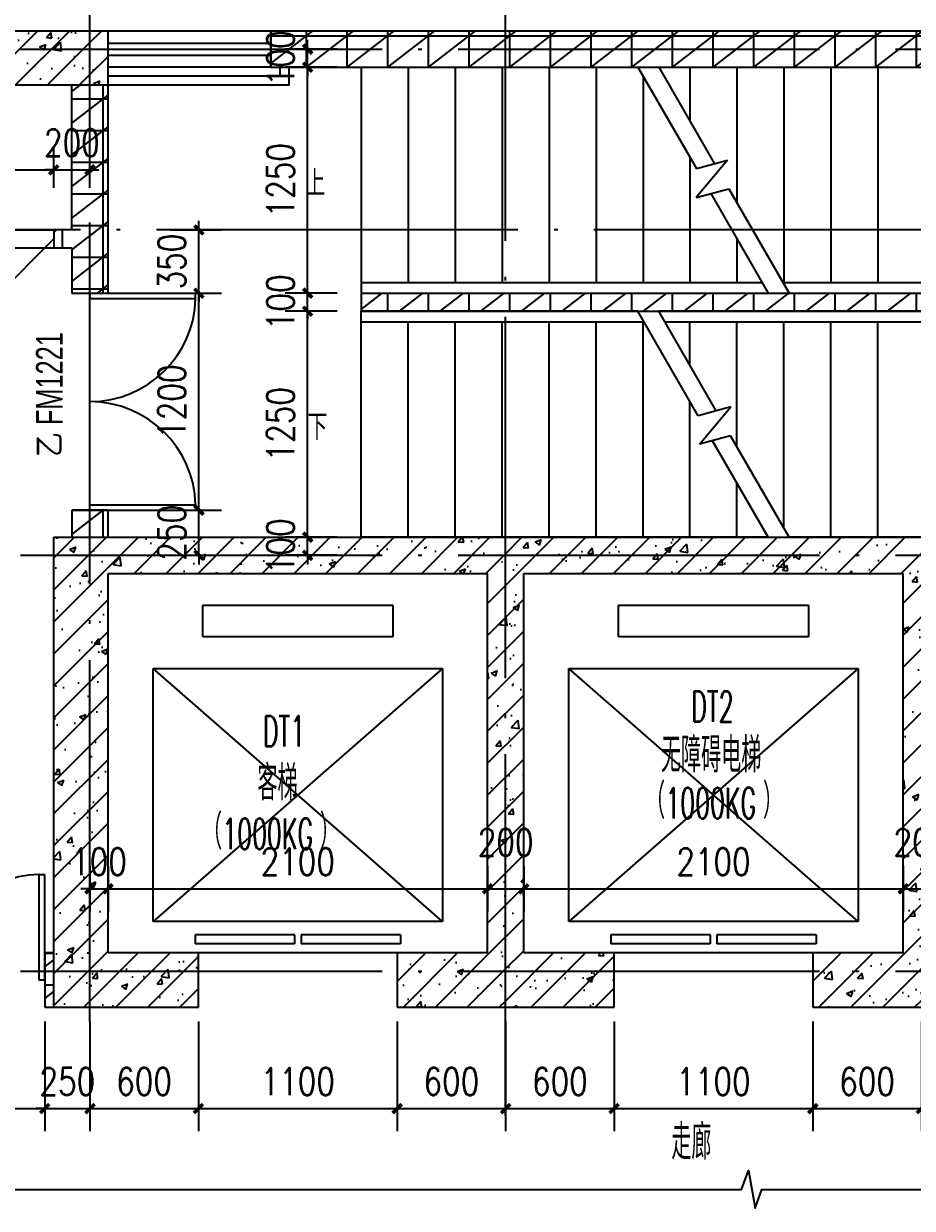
# Model space of a CAD drawing. Extents: x 718358 to 1668613, y -348838 to -159582.
# Drawn here: x 829335 to 834251, y -245186 to -238633 of the extents above; entities that cross this region are included whole.
import ezdxf

# ---------------------------------------------------------------- set-up
doc = ezdxf.new("R2010")
doc.units = 0
doc.header["$LTSCALE"] = 1000
doc.linetypes.add('DOTE', pattern=[2.42, 2, -0.2, 0.02, -0.2])
for name, color, linetype in [('建-墙体', 2, 'Continuous'), ('建-尺寸', 73, 'Continuous'), ('建-影线', 8, 'Continuous'), ('建-房间名', 7, 'Continuous'), ('建-柱子', 6, 'Continuous'), ('建-楼梯', 4, 'Continuous'), ('建-符号', 3, 'Continuous'), ('建-符号说明', 7, 'Continuous'), ('建-轴网', 14, 'DOTE'), ('建-门', 4, 'Continuous'), ('建-门窗', 4, 'Continuous'), ('建-门窗-编号', 7, 'Continuous'), ('建-阳台', 5, 'Continuous')]:
    doc.layers.add(name, color=color, linetype=linetype)
doc.styles.add('_TCH_DIM', font='gt单线西文.shx', dxfattribs={"width": 0.8, "bigfont": 'gt单线中文.shx'})
doc.styles.add('_TCH_WINDOW', font='gt单线西文.shx', dxfattribs={"height": 3.5, "bigfont": 'gt单线中文.shx'})
doc.styles.add('DIM_FONT', font='SIMPLEX.shx', dxfattribs={"width": 0.8, "bigfont": 'GBCBIG.shx'})
doc.dimstyles.new('DIMN50', dxfattribs={"dimscale": 0.5, "dimtxt": 300, "dimasz": 100, "dimexe": 250, "dimexo": 300, "dimgap": 150, "dimtad": 1, "dimdec": 0, "dimzin": 0, "dimdsep": 46, "dimtxsty": 'DIM_FONT', "dimblk": 'ARCHTICK', "dimcen": 0.09, "dimdle": 1, "dimclrt": 7, "dimazin": 2, "dimtfac": 1, "dimtdec": 0, "dimtix": 1, "dimtmove": 2, "dimatfit": 3, "dimldrblk": 'ARCHTICK', "dimfxl": 1, "dimtolj": 1, "dimtzin": 0, "dimarcsym": 0})
pattern_1 = [(0, (0, 0), (0, 175), []), (37.875, (200, 0), (-84.807639, 109.038328), []), (90, (200, 0), (-225, 1e-14), [])]
pattern_2 = [(45, (0, 0), (-88.388348, 88.388348), []), (50, (0, 0), (358.63009, -31.37607), [37.5, -412.5]), (355, (0, 0), (-69.37567, 376.09607), [30, -330]), (100.4514, (29.9, -2.6), (289.25469, 344.71977), [31.8701, -350.57106]), (46.1842, (0, 100), (533.62052, -82.7595), [56.25, -618.75]), (96.6356, (44.47, 93.1), (467.33135, 487.05894), [47.80514, -525.8565]), (351.1842, (0, 100), (467.33097, 487.0593), [45, -495]), (21, (50, 75), (298.45353, -201.30945), [37.5, -412.5]), (326, (50, 75), (121.65767, 362.57502), [30, -330]), (71.4514, (74.87, 58.22), (420.11131, 161.26525), [31.8701, -350.57106]), (37.5, (0, 0), (6.079928, 166.446927), [0, -326, 0, -335, 0, -331.25]), (7.5, (0, 0), (131.53477, 197.205856), [0, -191, 0, -318.5, 0, -126.25]), (327.5, (-111.5, 0), (266.911218, -11.277436), [0, -125, 0, -390, 0, -517.5]), (317.5, (-161.5, 0), (291.593085, 50.05249), [0, -162.5, 0, -259, 0, -367.5])]

# ---------------------------------------------------------------- blocks, each defined once
blk = doc.blocks.new('_ArchTick')
at = {"color": 0, "linetype": 'ByBlock', "const_width": 0.4}
blk.add_lwpolyline([(-0.5, -0.5), (0.5, 0.5)], dxfattribs=at)
blk = doc.blocks.new('*D632')
at = {"layer": 'Defpoints', "color": 0, "transparency": 16777216}
for p in [(833701.1, -244003.7), (834301.1, -244003.7), (834301.1, -244634.9)]:
    blk.add_point(p, dxfattribs=at)
at = {"layer": '建-尺寸', "color": 0, "lineweight": -2, "transparency": 16777216}
for p, q in [((833701.1, -244153.7), (833701.1, -244759.9)), ((834301.1, -244153.7), (834301.1, -244759.9)), ((833700.6, -244634.9), (834301.6, -244634.9))]:
    blk.add_line(p, q, dxfattribs=at)
at = {"layer": '建-尺寸', "color": 0, "lineweight": -2, "transparency": 16777216, "xscale": 50, "yscale": 50, "zscale": 50, "rotation": 180}
blk.add_blockref('_ArchTick', (833701.1, -244634.9), dxfattribs=at)
at = {"layer": '建-尺寸', "color": 0, "lineweight": -2, "transparency": 16777216, "xscale": 50, "yscale": 50, "zscale": 50}
blk.add_blockref('_ArchTick', (834301.1, -244634.9), dxfattribs=at)
at = {"layer": '建-尺寸', "color": 7, "transparency": 16777216, "insert": (834001.1, -244484.9), "char_height": 150, "attachment_point": 5, "style": 'DIM_FONT'}
blk.add_mtext('\\A1;600', dxfattribs=at)
blk = doc.blocks.new('*D633')
at = {"layer": 'Defpoints', "color": 0, "transparency": 16777216}
for p in [(832601.1, -244003.7), (833701.1, -244003.7), (833701.1, -244634.9)]:
    blk.add_point(p, dxfattribs=at)
at = {"layer": '建-尺寸', "color": 0, "lineweight": -2, "transparency": 16777216}
for p, q in [((832601.1, -244153.7), (832601.1, -244759.9)), ((833701.1, -244153.7), (833701.1, -244759.9)), ((832600.6, -244634.9), (833701.6, -244634.9))]:
    blk.add_line(p, q, dxfattribs=at)
at = {"layer": '建-尺寸', "color": 0, "lineweight": -2, "transparency": 16777216, "xscale": 50, "yscale": 50, "zscale": 50, "rotation": 180}
blk.add_blockref('_ArchTick', (832601.1, -244634.9), dxfattribs=at)
at = {"layer": '建-尺寸', "color": 0, "lineweight": -2, "transparency": 16777216, "xscale": 50, "yscale": 50, "zscale": 50}
blk.add_blockref('_ArchTick', (833701.1, -244634.9), dxfattribs=at)
at = {"layer": '建-尺寸', "color": 7, "transparency": 16777216, "insert": (833151.1, -244484.9), "char_height": 150, "attachment_point": 5, "style": 'DIM_FONT'}
blk.add_mtext('\\A1;1100', dxfattribs=at)
blk = doc.blocks.new('*D634')
at = {"layer": 'Defpoints', "color": 0, "transparency": 16777216}
for p in [(832001.1, -244003.7), (832601.1, -244003.7), (832601.1, -244634.9)]:
    blk.add_point(p, dxfattribs=at)
at = {"layer": '建-尺寸', "color": 0, "lineweight": -2, "transparency": 16777216}
for p, q in [((832001.1, -244153.7), (832001.1, -244759.9)), ((832601.1, -244153.7), (832601.1, -244759.9)), ((832000.6, -244634.9), (832601.6, -244634.9))]:
    blk.add_line(p, q, dxfattribs=at)
at = {"layer": '建-尺寸', "color": 0, "lineweight": -2, "transparency": 16777216, "xscale": 50, "yscale": 50, "zscale": 50, "rotation": 180}
blk.add_blockref('_ArchTick', (832001.1, -244634.9), dxfattribs=at)
at = {"layer": '建-尺寸', "color": 0, "lineweight": -2, "transparency": 16777216, "xscale": 50, "yscale": 50, "zscale": 50}
blk.add_blockref('_ArchTick', (832601.1, -244634.9), dxfattribs=at)
at = {"layer": '建-尺寸', "color": 7, "transparency": 16777216, "insert": (832301.1, -244484.9), "char_height": 150, "attachment_point": 5, "style": 'DIM_FONT'}
blk.add_mtext('\\A1;600', dxfattribs=at)
blk = doc.blocks.new('*D635')
at = {"layer": 'Defpoints', "color": 0, "transparency": 16777216}
for p in [(831401.1, -244003.7), (832001.1, -244003.7), (832001.1, -244634.9)]:
    blk.add_point(p, dxfattribs=at)
at = {"layer": '建-尺寸', "color": 0, "lineweight": -2, "transparency": 16777216}
for p, q in [((831401.1, -244153.7), (831401.1, -244759.9)), ((832001.1, -244153.7), (832001.1, -244759.9)), ((831400.6, -244634.9), (832001.6, -244634.9))]:
    blk.add_line(p, q, dxfattribs=at)
at = {"layer": '建-尺寸', "color": 0, "lineweight": -2, "transparency": 16777216, "xscale": 50, "yscale": 50, "zscale": 50, "rotation": 180}
blk.add_blockref('_ArchTick', (831401.1, -244634.9), dxfattribs=at)
at = {"layer": '建-尺寸', "color": 0, "lineweight": -2, "transparency": 16777216, "xscale": 50, "yscale": 50, "zscale": 50}
blk.add_blockref('_ArchTick', (832001.1, -244634.9), dxfattribs=at)
at = {"layer": '建-尺寸', "color": 7, "transparency": 16777216, "insert": (831701.1, -244484.9), "char_height": 150, "attachment_point": 5, "style": 'DIM_FONT'}
blk.add_mtext('\\A1;600', dxfattribs=at)
blk = doc.blocks.new('*D636')
at = {"layer": 'Defpoints', "color": 0, "transparency": 16777216}
for p in [(830301.1, -244003.7), (831401.1, -244003.7), (831401.1, -244634.9)]:
    blk.add_point(p, dxfattribs=at)
at = {"layer": '建-尺寸', "color": 0, "lineweight": -2, "transparency": 16777216}
for p, q in [((830301.1, -244153.7), (830301.1, -244759.9)), ((831401.1, -244153.7), (831401.1, -244759.9)), ((830300.6, -244634.9), (831401.6, -244634.9))]:
    blk.add_line(p, q, dxfattribs=at)
at = {"layer": '建-尺寸', "color": 0, "lineweight": -2, "transparency": 16777216, "xscale": 50, "yscale": 50, "zscale": 50, "rotation": 180}
blk.add_blockref('_ArchTick', (830301.1, -244634.9), dxfattribs=at)
at = {"layer": '建-尺寸', "color": 0, "lineweight": -2, "transparency": 16777216, "xscale": 50, "yscale": 50, "zscale": 50}
blk.add_blockref('_ArchTick', (831401.1, -244634.9), dxfattribs=at)
at = {"layer": '建-尺寸', "color": 7, "transparency": 16777216, "insert": (830851.1, -244484.9), "char_height": 150, "attachment_point": 5, "style": 'DIM_FONT'}
blk.add_mtext('\\A1;1100', dxfattribs=at)
blk = doc.blocks.new('*D637')
at = {"layer": 'Defpoints', "color": 0, "transparency": 16777216}
for p in [(829701.1, -244003.7), (830301.1, -244003.7), (830301.1, -244634.9)]:
    blk.add_point(p, dxfattribs=at)
at = {"layer": '建-尺寸', "color": 0, "lineweight": -2, "transparency": 16777216}
for p, q in [((829701.1, -244153.7), (829701.1, -244759.9)), ((830301.1, -244153.7), (830301.1, -244759.9)), ((829700.6, -244634.9), (830301.6, -244634.9))]:
    blk.add_line(p, q, dxfattribs=at)
at = {"layer": '建-尺寸', "color": 0, "lineweight": -2, "transparency": 16777216, "xscale": 50, "yscale": 50, "zscale": 50, "rotation": 180}
blk.add_blockref('_ArchTick', (829701.1, -244634.9), dxfattribs=at)
at = {"layer": '建-尺寸', "color": 0, "lineweight": -2, "transparency": 16777216, "xscale": 50, "yscale": 50, "zscale": 50}
blk.add_blockref('_ArchTick', (830301.1, -244634.9), dxfattribs=at)
at = {"layer": '建-尺寸', "color": 7, "transparency": 16777216, "insert": (830001.1, -244484.9), "char_height": 150, "attachment_point": 5, "style": 'DIM_FONT'}
blk.add_mtext('\\A1;600', dxfattribs=at)
blk = doc.blocks.new('*D638')
at = {"layer": 'Defpoints', "color": 0, "transparency": 16777216}
for p in [(829451.1, -244003.7), (829701.1, -244003.7), (829701.1, -244634.9)]:
    blk.add_point(p, dxfattribs=at)
at = {"layer": '建-尺寸', "color": 0, "lineweight": -2, "transparency": 16777216}
for p, q in [((829451.1, -244153.7), (829451.1, -244759.9)), ((829701.1, -244153.7), (829701.1, -244759.9)), ((829451.1, -244634.9), (829401.1, -244634.9)), ((829451.1, -244634.9), (829701.1, -244634.9)), ((829701.1, -244634.9), (829751.1, -244634.9))]:
    blk.add_line(p, q, dxfattribs=at)
at = {"layer": '建-尺寸', "color": 0, "lineweight": -2, "transparency": 16777216, "xscale": 50, "yscale": 50, "zscale": 50}
blk.add_blockref('_ArchTick', (829451.1, -244634.9), dxfattribs=at)
at = {"layer": '建-尺寸', "color": 0, "lineweight": -2, "transparency": 16777216, "xscale": 50, "yscale": 50, "zscale": 50, "rotation": 180}
blk.add_blockref('_ArchTick', (829701.1, -244634.9), dxfattribs=at)
at = {"layer": '建-尺寸', "color": 7, "transparency": 16777216, "insert": (829576.1, -244484.9), "char_height": 150, "attachment_point": 5, "style": 'DIM_FONT'}
blk.add_mtext('\\A1;250', dxfattribs=at)
blk = doc.blocks.new('*D639')
at = {"layer": 'Defpoints', "color": 0, "transparency": 16777216}
for p in [(828251.1, -244003.7), (829451.1, -244003.7), (829451.1, -244634.9)]:
    blk.add_point(p, dxfattribs=at)
at = {"layer": '建-尺寸', "color": 0, "lineweight": -2, "transparency": 16777216}
for p, q in [((828251.1, -244153.7), (828251.1, -244759.9)), ((829451.1, -244153.7), (829451.1, -244759.9)), ((828250.6, -244634.9), (829451.6, -244634.9))]:
    blk.add_line(p, q, dxfattribs=at)
at = {"layer": '建-尺寸', "color": 0, "lineweight": -2, "transparency": 16777216, "xscale": 50, "yscale": 50, "zscale": 50, "rotation": 180}
blk.add_blockref('_ArchTick', (828251.1, -244634.9), dxfattribs=at)
at = {"layer": '建-尺寸', "color": 0, "lineweight": -2, "transparency": 16777216, "xscale": 50, "yscale": 50, "zscale": 50}
blk.add_blockref('_ArchTick', (829451.1, -244634.9), dxfattribs=at)
at = {"layer": '建-尺寸', "color": 7, "transparency": 16777216, "insert": (828851.1, -244484.9), "char_height": 150, "attachment_point": 5, "style": 'DIM_FONT'}
blk.add_mtext('\\A1;1200', dxfattribs=at)
blk = doc.blocks.new('*D641')
at = {"layer": 'Defpoints', "color": 0, "transparency": 16777216}
for p in [(829701.1, -243142.8), (829801.1, -243142.8), (829801.1, -243419.1)]:
    blk.add_point(p, dxfattribs=at)
at = {"layer": '建-尺寸', "color": 0, "lineweight": -2, "transparency": 16777216}
for p, q in [((829701.1, -243292.8), (829701.1, -243544.1)), ((829801.1, -243292.8), (829801.1, -243544.1)), ((829701.1, -243419.1), (829651.1, -243419.1)), ((829701.1, -243419.1), (829801.1, -243419.1)), ((829801.1, -243419.1), (829851.1, -243419.1))]:
    blk.add_line(p, q, dxfattribs=at)
at = {"layer": '建-尺寸', "color": 0, "lineweight": -2, "transparency": 16777216, "xscale": 50, "yscale": 50, "zscale": 50}
blk.add_blockref('_ArchTick', (829701.1, -243419.1), dxfattribs=at)
at = {"layer": '建-尺寸', "color": 0, "lineweight": -2, "transparency": 16777216, "xscale": 50, "yscale": 50, "zscale": 50, "rotation": 180}
blk.add_blockref('_ArchTick', (829801.1, -243419.1), dxfattribs=at)
at = {"layer": '建-尺寸', "color": 7, "transparency": 16777216, "insert": (829751.1, -243269.1), "char_height": 150, "attachment_point": 5, "style": 'DIM_FONT'}
blk.add_mtext('\\A1;100', dxfattribs=at)
blk = doc.blocks.new('*D642')
at = {"layer": 'Defpoints', "color": 0, "transparency": 16777216}
for p in [(829801.1, -243142.8), (831901.1, -243142.8), (831901.1, -243419.1)]:
    blk.add_point(p, dxfattribs=at)
at = {"layer": '建-尺寸', "color": 0, "lineweight": -2, "transparency": 16777216}
for p, q in [((829801.1, -243292.8), (829801.1, -243544.1)), ((831901.1, -243292.8), (831901.1, -243544.1)), ((829800.6, -243419.1), (831901.6, -243419.1))]:
    blk.add_line(p, q, dxfattribs=at)
at = {"layer": '建-尺寸', "color": 0, "lineweight": -2, "transparency": 16777216, "xscale": 50, "yscale": 50, "zscale": 50, "rotation": 180}
blk.add_blockref('_ArchTick', (829801.1, -243419.1), dxfattribs=at)
at = {"layer": '建-尺寸', "color": 0, "lineweight": -2, "transparency": 16777216, "xscale": 50, "yscale": 50, "zscale": 50}
blk.add_blockref('_ArchTick', (831901.1, -243419.1), dxfattribs=at)
at = {"layer": '建-尺寸', "color": 7, "transparency": 16777216, "insert": (830851.1, -243269.1), "char_height": 150, "attachment_point": 5, "style": 'DIM_FONT'}
blk.add_mtext('\\A1;2100', dxfattribs=at)
blk = doc.blocks.new('*D643')
at = {"layer": 'Defpoints', "color": 0, "transparency": 16777216}
for p in [(831901.1, -243142.8), (832101.1, -243142.8), (832101.1, -243419.1)]:
    blk.add_point(p, dxfattribs=at)
at = {"layer": '建-尺寸', "color": 0, "lineweight": -2, "transparency": 16777216}
for p, q in [((831901.1, -243292.8), (831901.1, -243544.1)), ((832101.1, -243292.8), (832101.1, -243544.1)), ((831900.6, -243419.1), (832101.6, -243419.1))]:
    blk.add_line(p, q, dxfattribs=at)
at = {"layer": '建-尺寸', "color": 0, "lineweight": -2, "transparency": 16777216, "xscale": 50, "yscale": 50, "zscale": 50, "rotation": 180}
blk.add_blockref('_ArchTick', (831901.1, -243419.1), dxfattribs=at)
at = {"layer": '建-尺寸', "color": 0, "lineweight": -2, "transparency": 16777216, "xscale": 50, "yscale": 50, "zscale": 50}
blk.add_blockref('_ArchTick', (832101.1, -243419.1), dxfattribs=at)
at = {"layer": '建-尺寸', "color": 7, "transparency": 16777216, "insert": (832001.1, -243161.6), "char_height": 150, "attachment_point": 5, "style": 'DIM_FONT'}
blk.add_mtext('\\A1;200', dxfattribs=at)
blk = doc.blocks.new('*D644')
at = {"layer": 'Defpoints', "color": 0, "transparency": 16777216}
for p in [(832101.1, -243142.8), (834201.1, -243142.8), (834201.1, -243419.1)]:
    blk.add_point(p, dxfattribs=at)
at = {"layer": '建-尺寸', "color": 0, "lineweight": -2, "transparency": 16777216}
for p, q in [((832101.1, -243292.8), (832101.1, -243544.1)), ((834201.1, -243292.8), (834201.1, -243544.1)), ((832100.6, -243419.1), (834201.6, -243419.1))]:
    blk.add_line(p, q, dxfattribs=at)
at = {"layer": '建-尺寸', "color": 0, "lineweight": -2, "transparency": 16777216, "xscale": 50, "yscale": 50, "zscale": 50, "rotation": 180}
blk.add_blockref('_ArchTick', (832101.1, -243419.1), dxfattribs=at)
at = {"layer": '建-尺寸', "color": 0, "lineweight": -2, "transparency": 16777216, "xscale": 50, "yscale": 50, "zscale": 50}
blk.add_blockref('_ArchTick', (834201.1, -243419.1), dxfattribs=at)
at = {"layer": '建-尺寸', "color": 7, "transparency": 16777216, "insert": (833151.1, -243269.1), "char_height": 150, "attachment_point": 5, "style": 'DIM_FONT'}
blk.add_mtext('\\A1;2100', dxfattribs=at)
blk = doc.blocks.new('*D645')
at = {"layer": 'Defpoints', "color": 0, "transparency": 16777216}
for p in [(834201.1, -243142.8), (834401.1, -243142.8), (834401.1, -243419.1)]:
    blk.add_point(p, dxfattribs=at)
at = {"layer": '建-尺寸', "color": 0, "lineweight": -2, "transparency": 16777216}
for p, q in [((834201.1, -243292.8), (834201.1, -243544.1)), ((834401.1, -243292.8), (834401.1, -243544.1)), ((834200.6, -243419.1), (834401.6, -243419.1))]:
    blk.add_line(p, q, dxfattribs=at)
at = {"layer": '建-尺寸', "color": 0, "lineweight": -2, "transparency": 16777216, "xscale": 50, "yscale": 50, "zscale": 50, "rotation": 180}
blk.add_blockref('_ArchTick', (834201.1, -243419.1), dxfattribs=at)
at = {"layer": '建-尺寸', "color": 0, "lineweight": -2, "transparency": 16777216, "xscale": 50, "yscale": 50, "zscale": 50}
blk.add_blockref('_ArchTick', (834401.1, -243419.1), dxfattribs=at)
at = {"layer": '建-尺寸', "color": 7, "transparency": 16777216, "insert": (834301.1, -243161.6), "char_height": 150, "attachment_point": 5, "style": 'DIM_FONT'}
blk.add_mtext('\\A1;200', dxfattribs=at)
blk = doc.blocks.new('*D674')
at = {"layer": 'Defpoints', "color": 0, "transparency": 16777216}
for p in [(829501.1, -239441.9), (828301.1, -239690.6), (829501.1, -239690.6)]:
    blk.add_point(p, dxfattribs=at)
at = {"layer": '建-尺寸', "color": 0, "lineweight": -2, "transparency": 16777216}
for p, q in [((828301.1, -239540.6), (828301.1, -239316.9)), ((829501.1, -239540.6), (829501.1, -239316.9)), ((828300.6, -239441.9), (829501.6, -239441.9))]:
    blk.add_line(p, q, dxfattribs=at)
at = {"layer": '建-尺寸', "color": 0, "lineweight": -2, "transparency": 16777216, "xscale": 50, "yscale": 50, "zscale": 50, "rotation": 180}
blk.add_blockref('_ArchTick', (828301.1, -239441.9), dxfattribs=at)
at = {"layer": '建-尺寸', "color": 0, "lineweight": -2, "transparency": 16777216, "xscale": 50, "yscale": 50, "zscale": 50}
blk.add_blockref('_ArchTick', (829501.1, -239441.9), dxfattribs=at)
at = {"layer": '建-尺寸', "color": 7, "transparency": 16777216, "insert": (828901.1, -239291.9), "char_height": 150, "attachment_point": 5, "style": 'DIM_FONT'}
blk.add_mtext('\\A1;1200', dxfattribs=at)
blk = doc.blocks.new('*D675')
at = {"layer": 'Defpoints', "color": 0, "transparency": 16777216}
for p in [(829701.1, -239441.9), (829501.1, -239690.6), (829701.1, -239690.6)]:
    blk.add_point(p, dxfattribs=at)
at = {"layer": '建-尺寸', "color": 0, "lineweight": -2, "transparency": 16777216}
for p, q in [((829501.1, -239540.6), (829501.1, -239316.9)), ((829701.1, -239540.6), (829701.1, -239316.9)), ((829501.1, -239441.9), (829451.1, -239441.9)), ((829501.1, -239441.9), (829701.1, -239441.9)), ((829701.1, -239441.9), (829751.1, -239441.9))]:
    blk.add_line(p, q, dxfattribs=at)
at = {"layer": '建-尺寸', "color": 0, "lineweight": -2, "transparency": 16777216, "xscale": 50, "yscale": 50, "zscale": 50}
blk.add_blockref('_ArchTick', (829501.1, -239441.9), dxfattribs=at)
at = {"layer": '建-尺寸', "color": 0, "lineweight": -2, "transparency": 16777216, "xscale": 50, "yscale": 50, "zscale": 50, "rotation": 180}
blk.add_blockref('_ArchTick', (829701.1, -239441.9), dxfattribs=at)
at = {"layer": '建-尺寸', "color": 7, "transparency": 16777216, "insert": (829601.1, -239291.9), "char_height": 150, "attachment_point": 5, "style": 'DIM_FONT'}
blk.add_mtext('\\A1;200', dxfattribs=at)
blk = doc.blocks.new('*D676')
at = {"layer": 'Defpoints', "color": 0, "transparency": 16777216}
for p in [(830905.7, -238774.1), (831219.5, -238774.1), (831219.5, -238874.1)]:
    blk.add_point(p, dxfattribs=at)
at = {"layer": '建-尺寸', "color": 0, "lineweight": -2, "transparency": 16777216}
for p, q in [((831069.5, -238774.1), (830780.7, -238774.1)), ((830905.7, -238774.1), (830905.7, -238724.1)), ((830905.7, -238874.1), (830905.7, -238774.1)), ((831069.5, -238874.1), (830780.7, -238874.1)), ((830905.7, -238874.1), (830905.7, -238924.1))]:
    blk.add_line(p, q, dxfattribs=at)
at = {"layer": '建-尺寸', "color": 0, "lineweight": -2, "transparency": 16777216, "xscale": 50, "yscale": 50, "zscale": 50}
for p, rotation in [((830905.7, -238774.1), 270), ((830905.7, -238874.1), 90)]:
    blk.add_blockref('_ArchTick', p, dxfattribs=dict(at, rotation=rotation))
at = {"layer": '建-尺寸', "color": 7, "transparency": 16777216, "insert": (830755.7, -238824.1), "char_height": 150, "attachment_point": 5, "rotation": 90, "style": 'DIM_FONT'}
blk.add_mtext('\\A1;100', dxfattribs=at)
blk = doc.blocks.new('*D677')
at = {"layer": 'Defpoints', "color": 0, "transparency": 16777216}
for p in [(830905.7, -238874.1), (831219.5, -238874.1), (831219.5, -240124.1)]:
    blk.add_point(p, dxfattribs=at)
at = {"layer": '建-尺寸', "color": 0, "lineweight": -2, "transparency": 16777216}
for p, q in [((831069.5, -238874.1), (830780.7, -238874.1)), ((830905.7, -240124.6), (830905.7, -238873.6)), ((831069.5, -240124.1), (830780.7, -240124.1))]:
    blk.add_line(p, q, dxfattribs=at)
at = {"layer": '建-尺寸', "color": 0, "lineweight": -2, "transparency": 16777216, "xscale": 50, "yscale": 50, "zscale": 50}
for p, rotation in [((830905.7, -238874.1), 90), ((830905.7, -240124.1), 270)]:
    blk.add_blockref('_ArchTick', p, dxfattribs=dict(at, rotation=rotation))
at = {"layer": '建-尺寸', "color": 7, "transparency": 16777216, "insert": (830755.7, -239499.1), "char_height": 150, "attachment_point": 5, "rotation": 90, "style": 'DIM_FONT'}
blk.add_mtext('\\A1;1250', dxfattribs=at)
blk = doc.blocks.new('*D678')
at = {"layer": 'Defpoints', "color": 0, "transparency": 16777216}
for p in [(830905.7, -240124.1), (831219.5, -240124.1), (831219.5, -240224.1)]:
    blk.add_point(p, dxfattribs=at)
at = {"layer": '建-尺寸', "color": 0, "lineweight": -2, "transparency": 16777216}
for p, q in [((830905.7, -240124.1), (830905.7, -240074.1)), ((831069.5, -240124.1), (830780.7, -240124.1)), ((830905.7, -240224.1), (830905.7, -240124.1)), ((831069.5, -240224.1), (830780.7, -240224.1)), ((830905.7, -240224.1), (830905.7, -240274.1))]:
    blk.add_line(p, q, dxfattribs=at)
at = {"layer": '建-尺寸', "color": 0, "lineweight": -2, "transparency": 16777216, "xscale": 50, "yscale": 50, "zscale": 50}
for p, rotation in [((830905.7, -240124.1), 270), ((830905.7, -240224.1), 90)]:
    blk.add_blockref('_ArchTick', p, dxfattribs=dict(at, rotation=rotation))
at = {"layer": '建-尺寸', "color": 7, "transparency": 16777216, "insert": (830755.7, -240174.1), "char_height": 150, "attachment_point": 5, "rotation": 90, "style": 'DIM_FONT'}
blk.add_mtext('\\A1;100', dxfattribs=at)
blk = doc.blocks.new('*D679')
at = {"layer": 'Defpoints', "color": 0, "transparency": 16777216}
for p in [(830905.7, -240224.1), (831219.5, -240224.1), (831219.5, -241473.9)]:
    blk.add_point(p, dxfattribs=at)
at = {"layer": '建-尺寸', "color": 0, "lineweight": -2, "transparency": 16777216}
for p, q in [((831069.5, -240224.1), (830780.7, -240224.1)), ((830905.7, -241474.4), (830905.7, -240223.6)), ((831069.5, -241473.9), (830780.7, -241473.9))]:
    blk.add_line(p, q, dxfattribs=at)
at = {"layer": '建-尺寸', "color": 0, "lineweight": -2, "transparency": 16777216, "xscale": 50, "yscale": 50, "zscale": 50}
for p, rotation in [((830905.7, -240224.1), 90), ((830905.7, -241473.9), 270)]:
    blk.add_blockref('_ArchTick', p, dxfattribs=dict(at, rotation=rotation))
at = {"layer": '建-尺寸', "color": 7, "transparency": 16777216, "insert": (830755.7, -240849), "char_height": 150, "attachment_point": 5, "rotation": 90, "style": 'DIM_FONT'}
blk.add_mtext('\\A1;1250', dxfattribs=at)
blk = doc.blocks.new('*D680')
at = {"layer": 'Defpoints', "color": 0, "transparency": 16777216}
for p in [(830905.7, -241473.9), (831219.5, -241473.9), (831219.5, -241574.1)]:
    blk.add_point(p, dxfattribs=at)
at = {"layer": '建-尺寸', "color": 0, "lineweight": -2, "transparency": 16777216}
for p, q in [((830905.7, -241473.9), (830905.7, -241423.9)), ((831069.5, -241473.9), (830780.7, -241473.9)), ((830905.7, -241574.1), (830905.7, -241473.9)), ((831069.5, -241574.1), (830780.7, -241574.1)), ((830905.7, -241574.1), (830905.7, -241624.1))]:
    blk.add_line(p, q, dxfattribs=at)
at = {"layer": '建-尺寸', "color": 0, "lineweight": -2, "transparency": 16777216, "xscale": 50, "yscale": 50, "zscale": 50}
for p, rotation in [((830905.7, -241473.9), 270), ((830905.7, -241574.1), 90)]:
    blk.add_blockref('_ArchTick', p, dxfattribs=dict(at, rotation=rotation))
at = {"layer": '建-尺寸', "color": 7, "transparency": 16777216, "insert": (830755.7, -241524), "char_height": 150, "attachment_point": 5, "rotation": 90, "style": 'DIM_FONT'}
blk.add_mtext('\\A1;100', dxfattribs=at)
blk = doc.blocks.new('*D681')
at = {"layer": 'Defpoints', "color": 0, "transparency": 16777216}
for p in [(829994.8, -241324.1), (830304.1, -241324.1), (829994.8, -241574.1)]:
    blk.add_point(p, dxfattribs=at)
at = {"layer": '建-尺寸', "color": 0, "lineweight": -2, "transparency": 16777216}
for p, q in [((830304.1, -241324.1), (830304.1, -241274.1)), ((830144.8, -241324.1), (830429.1, -241324.1)), ((830304.1, -241574.1), (830304.1, -241324.1)), ((830144.8, -241574.1), (830429.1, -241574.1)), ((830304.1, -241574.1), (830304.1, -241624.1))]:
    blk.add_line(p, q, dxfattribs=at)
at = {"layer": '建-尺寸', "color": 0, "lineweight": -2, "transparency": 16777216, "xscale": 50, "yscale": 50, "zscale": 50}
for p, rotation in [((830304.1, -241324.1), 270), ((830304.1, -241574.1), 90)]:
    blk.add_blockref('_ArchTick', p, dxfattribs=dict(at, rotation=rotation))
at = {"layer": '建-尺寸', "color": 7, "transparency": 16777216, "insert": (830154.1, -241449.1), "char_height": 150, "attachment_point": 5, "rotation": 90, "style": 'DIM_FONT'}
blk.add_mtext('\\A1;250', dxfattribs=at)
blk = doc.blocks.new('*D682')
at = {"layer": 'Defpoints', "color": 0, "transparency": 16777216}
for p in [(829994.8, -240124.1), (830304.1, -240124.1), (829994.8, -241324.1)]:
    blk.add_point(p, dxfattribs=at)
at = {"layer": '建-尺寸', "color": 0, "lineweight": -2, "transparency": 16777216}
for p, q in [((830144.8, -240124.1), (830429.1, -240124.1)), ((830304.1, -241324.6), (830304.1, -240123.6)), ((830144.8, -241324.1), (830429.1, -241324.1))]:
    blk.add_line(p, q, dxfattribs=at)
at = {"layer": '建-尺寸', "color": 0, "lineweight": -2, "transparency": 16777216, "xscale": 50, "yscale": 50, "zscale": 50}
for p, rotation in [((830304.1, -240124.1), 90), ((830304.1, -241324.1), 270)]:
    blk.add_blockref('_ArchTick', p, dxfattribs=dict(at, rotation=rotation))
at = {"layer": '建-尺寸', "color": 7, "transparency": 16777216, "insert": (830154.1, -240724.1), "char_height": 150, "attachment_point": 5, "rotation": 90, "style": 'DIM_FONT'}
blk.add_mtext('\\A1;1200', dxfattribs=at)
blk = doc.blocks.new('*D683')
at = {"layer": 'Defpoints', "color": 0, "transparency": 16777216}
for p in [(829994.8, -239774.1), (830304.1, -239774.1), (829994.8, -240124.1)]:
    blk.add_point(p, dxfattribs=at)
at = {"layer": '建-尺寸', "color": 0, "lineweight": -2, "transparency": 16777216}
for p, q in [((830304.1, -239774.1), (830304.1, -239724.1)), ((830144.8, -239774.1), (830429.1, -239774.1)), ((830304.1, -240124.1), (830304.1, -239774.1)), ((830144.8, -240124.1), (830429.1, -240124.1)), ((830304.1, -240124.1), (830304.1, -240174.1))]:
    blk.add_line(p, q, dxfattribs=at)
at = {"layer": '建-尺寸', "color": 0, "lineweight": -2, "transparency": 16777216, "xscale": 50, "yscale": 50, "zscale": 50}
for p, rotation in [((830304.1, -239774.1), 270), ((830304.1, -240124.1), 90)]:
    blk.add_blockref('_ArchTick', p, dxfattribs=dict(at, rotation=rotation))
at = {"layer": '建-尺寸', "color": 7, "transparency": 16777216, "insert": (830154.1, -239949.1), "char_height": 150, "attachment_point": 5, "rotation": 90, "style": 'DIM_FONT'}
blk.add_mtext('\\A1;350', dxfattribs=at)

msp = doc.modelspace()

# ---------------------------------------------------------------- hatches: boundary and pattern name
at = {"layer": '建-影线'}
h = msp.add_hatch(dxfattribs=at)
h.set_pattern_fill('钢筋混凝土', color=256, scale=50, style=0)
h.set_pattern_definition(pattern_2)
h.paths.add_polyline_path([(829701.1, -238974.1), (829701.1, -238674.1), (827901.1, -238674.1), (828201.1, -238974.1)])
h = msp.add_hatch(dxfattribs=at)
h.set_pattern_fill('钢筋混凝土', color=256, scale=50, style=0)
h.set_pattern_definition(pattern_2)
h.paths.add_polyline_path([(829801.1, -238674.1), (829701.1, -238674.1), (829701.1, -238974.1), (829801.1, -238974.1)])
h = msp.add_hatch(dxfattribs=at)
h.set_pattern_fill('空心砖', color=256, scale=50, style=0)
h.set_pattern_definition(pattern_1)
h.paths.add_polyline_path([(830701.1, -238874.1), (835601.1, -238874.1), (835601.1, -238674.1), (830701.1, -238674.1)])
h = msp.add_hatch(dxfattribs=at)
h.set_pattern_fill('空心砖', color=256, scale=50, style=0)
h.set_pattern_definition(pattern_1)
h.paths.add_polyline_path([(829667.8, -239807.4), (829801.1, -239774.1), (829801.1, -238974.1), (829601.1, -238974.1), (829601.1, -239774.1)])
h = msp.add_hatch(dxfattribs=at)
h.set_pattern_fill('空心砖', color=256, scale=50, style=0)
h.set_pattern_definition(pattern_1)
h.paths.add_polyline_path([(829601.1, -239774.1), (829501.1, -239774.1), (829501.1, -239874.1), (829601.1, -239874.1), (829667.8, -239807.4)])
h = msp.add_hatch(dxfattribs=at)
h.set_pattern_fill('空心砖', color=256, scale=50, style=0)
h.set_pattern_definition(pattern_1)
h.paths.add_polyline_path([(829601.1, -239874.1), (829601.1, -240124.1), (829801.1, -240124.1), (829801.1, -239774.1), (829667.8, -239807.4)])
h = msp.add_hatch(dxfattribs=at)
h.set_pattern_fill('空心砖', color=256, scale=50, style=0)
h.set_pattern_definition(pattern_1)
h.paths.add_polyline_path([(831201.1, -240224.1), (835101.1, -240224.1), (835101.1, -240124.1), (831201.1, -240124.1)])
h = msp.add_hatch(dxfattribs=at)
h.set_pattern_fill('空心砖', color=256, scale=50, style=0)
h.set_pattern_definition(pattern_1)
h.paths.add_polyline_path([(829801.1, -241473.9), (829801.1, -241324.1), (829601.1, -241324.1), (829601.1, -241473.9)])
h = msp.add_hatch(dxfattribs=at)
h.set_pattern_fill('钢筋混凝土', color=256, scale=50, style=0)
h.set_pattern_definition(pattern_2)
h.paths.add_polyline_path([(829501.1, -244073.9), (829801.1, -243773.9), (829801.1, -241673.9), (829501.1, -241473.9)])
h = msp.add_hatch(dxfattribs=at)
h.set_pattern_fill('钢筋混凝土', color=256, scale=50, style=0)
h.set_pattern_definition(pattern_2)
h.paths.add_polyline_path([(829501.1, -241473.9), (829801.1, -241673.9), (831901.1, -241673.9), (832001.2, -241607.3), (832001.4, -241473.9)])
h = msp.add_hatch(dxfattribs=at)
h.set_pattern_fill('钢筋混凝土', color=256, scale=50, style=0)
h.set_pattern_definition(pattern_2)
h.paths.add_polyline_path([(832001.2, -241607.3), (832101.1, -241673.9), (834201.1, -241673.9), (834301.2, -241607.3), (834301.4, -241473.9), (832001.4, -241473.9)])
h = msp.add_hatch(dxfattribs=at)
h.set_pattern_fill('钢筋混凝土', color=256, scale=50, style=0)
h.set_pattern_definition(pattern_2)
h.paths.add_polyline_path([(832001.2, -243873.9), (832101.1, -243773.9), (832101.1, -241673.9), (832001.2, -241607.3), (831901.1, -241673.9), (831901.1, -243773.9)])
h = msp.add_hatch(dxfattribs=at)
h.set_pattern_fill('钢筋混凝土', color=256, scale=50, style=0)
h.set_pattern_definition(pattern_2)
h.paths.add_polyline_path([(834301.2, -243873.9), (834401.1, -243773.9), (834401.1, -241673.9), (834301.2, -241607.3), (834201.1, -241673.9), (834201.1, -243773.9)])
h = msp.add_hatch(dxfattribs=at)
h.set_pattern_fill('空心砖', color=256, scale=50, style=0)
h.set_pattern_definition(pattern_1)
h.paths.add_polyline_path([(829501.1, -243773.9), (829451.1, -243773.9), (829451.1, -244073.9), (829501.1, -244073.9)])
h = msp.add_hatch(dxfattribs=at)
h.set_pattern_fill('钢筋混凝土', color=256, scale=50, style=0)
h.set_pattern_definition(pattern_2)
h.paths.add_polyline_path([(829501.1, -244073.9), (830301.1, -244073.9), (830301.1, -243773.9), (829801.1, -243773.9)])
h = msp.add_hatch(dxfattribs=at)
h.set_pattern_fill('钢筋混凝土', color=256, scale=50, style=0)
h.set_pattern_definition(pattern_2)
h.paths.add_polyline_path([(831901.1, -243773.9), (831401.1, -243773.9), (831401.1, -244073.9), (832001.4, -244073.9), (832001.2, -243873.9)])
h = msp.add_hatch(dxfattribs=at)
h.set_pattern_fill('钢筋混凝土', color=256, scale=50, style=0)
h.set_pattern_definition(pattern_2)
h.paths.add_polyline_path([(832001.4, -244073.9), (832601.1, -244073.9), (832601.1, -243773.9), (832101.1, -243773.9), (832001.2, -243873.9)])
h = msp.add_hatch(dxfattribs=at)
h.set_pattern_fill('钢筋混凝土', color=256, scale=50, style=0)
h.set_pattern_definition(pattern_2)
h.paths.add_polyline_path([(834201.1, -243773.9), (833701.1, -243773.9), (833701.1, -244073.9), (834301.4, -244073.9), (834301.2, -243873.9)])

# ---------------------------------------------------------------- linework, layer by layer
at = {"layer": '建-墙体'}
for p, q in [((829801.1, -238874.1), (829801.1, -238674.1)), ((835601.1, -238674.1), (830701.1, -238674.1)), ((830701.1, -238674.1), (830701.1, -238874.1)), ((830701.1, -238874.1), (835601.1, -238874.1)), ((829601.1, -239774.1), (829601.1, -238974.1)), ((829801.1, -239774.1), (829801.1, -238974.1)), ((829601.1, -239774.1), (829501.1, -239774.1)), ((829501.1, -239774.1), (829501.1, -239874.1)), ((829801.1, -240124.1), (829801.1, -239774.1)), ((829501.1, -239874.1), (829601.1, -239874.1)), ((829601.1, -239874.1), (829601.1, -240124.1)), ((829601.1, -240124.1), (829801.1, -240124.1)), ((831201.1, -240124.1), (835101.1, -240124.1)), ((831201.1, -240124.1), (831201.1, -240224.1)), ((831201.1, -240224.1), (835101.1, -240224.1)), ((829801.1, -241324.1), (829601.1, -241324.1)), ((829601.1, -241324.1), (829601.1, -241473.9)), ((829801.1, -241473.9), (829801.1, -241324.1)), ((829501.1, -243773.9), (829451.1, -243773.9)), ((829451.1, -243773.9), (829451.1, -244073.9)), ((829451.1, -244073.9), (829501.1, -244073.9))]:
    msp.add_line(p, q, dxfattribs=at)
at = {"layer": '建-柱子'}
for p, q in [((829701.1, -238674.1), (827901.1, -238674.1)), ((829801.1, -238674.1), (829701.1, -238674.1)), ((829801.1, -238974.1), (829801.1, -238674.1)), ((829701.1, -238974.1), (828201.1, -238974.1)), ((829801.1, -238974.1), (829701.1, -238974.1)), ((829501.1, -244073.9), (829501.1, -241473.9)), ((829501.1, -241473.9), (832001.4, -241473.9)), ((832001.4, -241473.9), (834301.4, -241473.9)), ((829801.1, -243773.9), (829801.1, -241673.9)), ((829801.1, -241673.9), (831901.1, -241673.9)), ((831901.1, -243773.9), (831901.1, -241673.9)), ((832101.1, -243773.9), (832101.1, -241673.9)), ((832101.1, -241673.9), (834201.1, -241673.9)), ((834201.1, -243773.9), (834201.1, -241673.9)), ((830301.1, -243773.9), (829801.1, -243773.9)), ((830301.1, -244073.9), (830301.1, -243773.9)), ((831901.1, -243773.9), (831401.1, -243773.9)), ((831401.1, -243773.9), (831401.1, -244073.9)), ((832601.1, -243773.9), (832101.1, -243773.9)), ((832601.1, -244073.9), (832601.1, -243773.9)), ((834201.1, -243773.9), (833701.1, -243773.9)), ((833701.1, -243773.9), (833701.1, -244073.9)), ((829501.1, -244073.9), (830301.1, -244073.9)), ((831401.1, -244073.9), (832001.4, -244073.9)), ((832001.4, -244073.9), (832601.1, -244073.9)), ((833701.1, -244073.9), (834301.4, -244073.9))]:
    msp.add_line(p, q, dxfattribs=at)
at = {"layer": '建-楼梯'}
for p, q in [((831201.1, -238874.1), (832732.5, -238874.1)), ((831201.1, -238874.1), (831201.1, -240064.1)), ((831461.1, -238874.1), (831461.1, -240064.1)), ((831721.1, -238874.1), (831721.1, -240064.1)), ((831981.1, -238874.1), (831981.1, -240064.1)), ((832241.1, -238874.1), (832241.1, -240064.1)), ((832501.1, -238874.1), (832501.1, -240064.1)), ((832732.5, -238874.1), (833056.2, -239434.7)), ((832848, -238874.1), (835101.1, -238874.1)), ((832848, -238874.1), (833156.2, -239407.9)), ((833021.1, -238874.1), (833021.1, -239173.9)), ((833281.1, -238874.1), (833281.1, -239624.2)), ((833541.1, -238874.1), (833541.1, -240064.1)), ((833801.1, -238874.1), (833801.1, -240064.1)), ((834061.1, -238874.1), (834061.1, -240064.1)), ((832761.1, -238923.6), (832761.1, -240064.1)), ((833021.1, -239373.9), (833021.1, -240064.1)), ((833228.5, -239388.5), (833055.6, -239594.5)), ((833056.2, -239434.7), (833228.5, -239388.5)), ((833055.6, -239594.5), (833236, -239546.2)), ((833136, -239573), (833454.2, -240124.1)), ((833236, -239546.2), (833569.7, -240124.1)), ((833281.1, -239824.2), (833281.1, -240064.1)), ((831201.1, -240064.1), (831201.1, -240124.1)), ((831201.1, -240064.1), (833419.6, -240064.1)), ((831201.1, -240064.1), (831201.1, -240124.1)), ((833535, -240064.1), (835101.1, -240064.1)), ((831201.1, -240124.1), (833454.2, -240124.1)), ((831201.1, -240124.1), (833454.2, -240124.1)), ((833569.7, -240124.1), (835101.1, -240124.1)), ((833569.7, -240124.1), (835101.1, -240124.1)), ((832732.5, -240224.1), (831201.1, -240224.1)), ((831201.1, -240284.1), (831201.1, -240224.1)), ((832732.5, -240224.1), (831201.1, -240224.1)), ((831201.1, -240284.1), (831201.1, -240224.1)), ((833066.2, -240801.9), (832732.5, -240224.1)), ((835101.1, -240224.1), (832848, -240224.1)), ((833166.2, -240775.1), (832848, -240224.1)), ((835101.1, -240224.1), (832848, -240224.1)), ((831201.1, -241474.1), (831201.1, -240284.1)), ((832767.2, -240284.1), (831201.1, -240284.1)), ((831461.1, -241474.1), (831461.1, -240284.1)), ((831721.1, -241474.1), (831721.1, -240284.1)), ((831981.1, -241474.1), (831981.1, -240284.1)), ((832241.1, -241474.1), (832241.1, -240284.1)), ((832501.1, -241474.1), (832501.1, -240284.1)), ((832761.1, -241474.1), (832761.1, -240284.1)), ((835101.1, -240284.1), (832882.6, -240284.1)), ((833021.1, -240523.9), (833021.1, -240284.1)), ((833281.1, -240974.2), (833281.1, -240284.1)), ((833541.1, -241424.6), (833541.1, -240284.1)), ((833801.1, -241474.1), (833801.1, -240284.1)), ((834061.1, -241474.1), (834061.1, -240284.1)), ((833021.1, -241474.1), (833021.1, -240723.9)), ((833246.6, -240753.6), (833066.2, -240801.9)), ((833073.7, -240959.6), (833246.6, -240753.6)), ((833246, -240913.5), (833073.7, -240959.6)), ((833454.2, -241474.1), (833146, -240940.3)), ((833569.7, -241474.1), (833246, -240913.5)), ((833281.1, -241474.1), (833281.1, -241174.2)), ((833454.2, -241474.1), (831201.1, -241474.1)), ((835101.1, -241474.1), (833569.7, -241474.1)), ((830326.1, -242024.7), (830326.1, -241849.7)), ((830326.1, -241849.7), (831376.1, -241849.7)), ((831376.1, -241849.7), (831376.1, -242024.7)), ((832626.1, -242024.7), (832626.1, -241849.7)), ((832626.1, -241849.7), (833676.1, -241849.7)), ((833676.1, -241849.7), (833676.1, -242024.7)), ((831376.1, -242024.7), (830326.1, -242024.7)), ((833676.1, -242024.7), (832626.1, -242024.7)), ((831651.1, -242199.7), (830051.1, -243599.7)), ((831651.1, -243599.7), (830051.1, -242199.7)), ((830051.1, -243599.7), (830051.1, -242199.7)), ((830051.1, -242199.7), (831651.1, -242199.7)), ((831651.1, -242199.7), (831651.1, -243599.7)), ((833951.1, -242199.7), (832351.1, -243599.7)), ((833951.1, -243599.7), (832351.1, -242199.7)), ((832351.1, -243599.7), (832351.1, -242199.7)), ((832351.1, -242199.7), (833951.1, -242199.7)), ((833951.1, -242199.7), (833951.1, -243599.7)), ((831651.1, -243599.7), (830051.1, -243599.7)), ((833951.1, -243599.7), (832351.1, -243599.7))]:
    msp.add_line(p, q, dxfattribs=at)
at = {"layer": '建-符号'}
for points in [[(831071.1, -239499.1, 0, 0, 0), (832871.1, -239499.1, 40, 0, 0), (833021.1, -239499.1, 0, 0, 0)], [(835231.1, -239499.1, 0, 0, 0), (833431.1, -239499.1, 40, 0, 0), (833281.1, -239499.1, 0, 0, 0)], [(831071.1, -240849.1, 0, 0, 0), (832871.1, -240849.1, 40, 0, 0), (833021.1, -240849.1, 0, 0, 0)], [(835231.1, -240849.1, 0, 0, 0), (833431.1, -240849.1, 40, 0, 0), (833281.1, -240849.1, 0, 0, 0)]]:
    msp.add_lwpolyline(points, format="xyseb", dxfattribs=at)
msp.add_lwpolyline([(826897.8, -245081.3), (833306.7, -245081.3), (833344.9, -244976.3), (833382, -245186.3), (833419.2, -245081.3), (839828.1, -245081.3)], dxfattribs=at)
at = {"layer": '建-轴网'}
for p, q in [((829701.1, -244153.7), (829701.1, -238166.4)), ((832001.1, -244674.1), (832001.1, -238166.4)), ((826897.8, -238774.1), (839828.1, -238774.1)), ((839329, -239774.1), (827531.7, -239774.1)), ((826897.8, -241574.1), (839828.1, -241574.1)), ((826897.8, -243874.1), (839828.1, -243874.1))]:
    msp.add_line(p, q, dxfattribs=at)
at = {"layer": '建-门'}
for p, q in [((828301.1, -239774.1), (829501.1, -239774.1)), ((829501.1, -239824.1), (829076.8, -240248.3)), ((828301.1, -239874.1), (829501.1, -239874.1)), ((829701.1, -240124.1), (830286.1, -240124.1)), ((829701.1, -240124.1), (829701.1, -240154.1)), ((829701.1, -240154.1), (830286.1, -240154.1)), ((830286.1, -240154.1), (830286.1, -240124.1)), ((829701.1, -241294.1), (830286.1, -241294.1)), ((829701.1, -241324.1), (829701.1, -241294.1)), ((829701.1, -241324.1), (830286.1, -241324.1)), ((830286.1, -241294.1), (830286.1, -241324.1))]:
    msp.add_line(p, q, dxfattribs=at)
for centre, start, end in [((829701.1, -240139.1), 270, 358.53072), ((829701.1, -241309.1), 1.46928, 90)]:
    msp.add_arc(centre, 585, start, end, dxfattribs=at)
at = {"layer": '建-门窗'}
for p, q in [((830701.1, -238674.1), (829801.1, -238674.1)), ((829801.1, -238874.1), (829801.1, -238674.1)), ((830701.1, -238874.1), (830701.1, -238674.1)), ((829801.1, -238740.7), (830701.1, -238740.7)), ((829801.1, -238807.4), (830701.1, -238807.4)), ((830701.1, -238874.1), (829801.1, -238874.1)), ((829421.1, -243923.9), (829421.1, -243338.9)), ((829421.1, -243338.9), (829451.1, -243338.9)), ((829451.1, -243923.9), (829451.1, -243338.9)), ((830282.8, -243674), (830282.8, -243723.9)), ((830832.8, -243674), (830282.8, -243674)), ((830832.8, -243674), (830832.8, -243723.9)), ((831419.4, -243674), (830869.4, -243674)), ((830869.4, -243674), (830869.4, -243723.9)), ((831419.4, -243674), (831419.4, -243723.9)), ((832582.8, -243674), (832582.8, -243723.9)), ((833132.8, -243674), (832582.8, -243674)), ((833132.8, -243674), (833132.8, -243723.9)), ((833719.4, -243674), (833169.4, -243674)), ((833169.4, -243674), (833169.4, -243723.9)), ((833719.4, -243674), (833719.4, -243723.9)), ((830832.8, -243723.9), (830282.8, -243723.9)), ((831419.4, -243723.9), (830869.4, -243723.9)), ((833132.8, -243723.9), (832582.8, -243723.9)), ((833719.4, -243723.9), (833169.4, -243723.9)), ((831401.1, -243773.9), (830301.1, -243773.9)), ((833701.1, -243773.9), (832601.1, -243773.9)), ((829451.1, -243923.9), (829421.1, -243923.9))]:
    msp.add_line(p, q, dxfattribs=at)
msp.add_arc((829436.1, -243923.9), 585, 91.46928, 180, dxfattribs=at)
at = {"layer": '建-阳台'}
for points in [[(830751.1, -238874.1), (830751.1, -238924.1), (829801.1, -238924.1)], [(830801.1, -238874.1), (830801.1, -238974.1), (829801.1, -238974.1)]]:
    msp.add_lwpolyline(points, dxfattribs=at)

# ---------------------------------------------------------------- texts
at = {"layer": '建-房间名', "style": 'DIM_FONT'}
for s, height, width, p in [('DT2', 170, 0.564706, (833027.7, -242496)), ('DT1', 170, 0.564706, (830657.2, -242632.3)), ('无障碍电梯', 192.91, 0.8, (832860.2, -242775.2)), ('客梯', 192.91, 0.8, (830627.8, -242929.8)), ('（', 192.9, 0.8, (832772.7, -243029.6)), ('）', 192.9, 0.8, (833424.5, -243029.6)), ('1000KG', 170, 0.564706, (832885.1, -243029.6)), ('（', 192.9, 0.8, (830321.4, -243199.7)), ('1000KG', 170, 0.564706, (830433.8, -243199.7)), ('）', 192.9, 0.8, (830973.2, -243199.7)), ('走廊', 192.91, 0.8, (832917.7, -244916.4))]:
    msp.add_text(s, height=height, dxfattribs=dict(at, width=width)).set_placement(p)
at = {"layer": '建-符号说明', "style": '_TCH_DIM', "width": 0.8}
for s, p in [('上', (830894, -239586.6)), ('下', (830905.1, -240936.6))]:
    msp.add_text(s, height=143.3, dxfattribs=at).set_placement(p)
at = {"layer": '建-门窗-编号', "style": '_TCH_WINDOW', "width": 0.705882}
msp.add_text('FM1221', height=148.75, rotation=90, dxfattribs=at).set_placement((829551.1, -240854.6))
at = {"layer": '建-门窗-编号', "style": '_TCH_WINDOW'}
msp.add_text('乙', height=143.3, rotation=90, dxfattribs=at).set_placement((829551.1, -241029.6))

# ---------------------------------------------------------------- dimensions: what is measured, and where the dimension line sits
at = {"layer": '建-尺寸'}
for p1, p2, distance, picture, middle in [((831219.5, -238874.1), (831219.5, -238774.1), 313.8, '*D676', (830755.7, -238824.1)), ((831219.5, -240124.1), (831219.5, -238874.1), 313.8, '*D677', (830755.7, -239499.1)), ((828301.1, -239690.6), (829501.1, -239690.6), 248.7, '*D674', (828901.1, -239291.9)), ((829501.1, -239690.6), (829701.1, -239690.6), 248.7, '*D675', (829601.1, -239291.9)), ((829994.8, -240124.1), (829994.8, -239774.1), -309.3, '*D683', (830154.1, -239949.1)), ((831219.5, -240224.1), (831219.5, -240124.1), 313.8, '*D678', (830755.7, -240174.1)), ((829994.8, -241324.1), (829994.8, -240124.1), -309.3, '*D682', (830154.1, -240724.1)), ((831219.5, -241473.9), (831219.5, -240224.1), 313.8, '*D679', (830755.7, -240849)), ((829994.8, -241574.1), (829994.8, -241324.1), -309.3, '*D681', (830154.1, -241449.1)), ((831219.5, -241574.1), (831219.5, -241473.9), 313.8, '*D680', (830755.7, -241524)), ((829701.1, -243142.8), (829801.1, -243142.8), -276.3, '*D641', (829751.1, -243269.1)), ((829801.1, -243142.8), (831901.1, -243142.8), -276.3, '*D642', (830851.1, -243269.1)), ((832101.1, -243142.8), (834201.1, -243142.8), -276.3, '*D644', (833151.1, -243269.1)), ((828251.1, -244003.7), (829451.1, -244003.7), -631.2, '*D639', (828851.1, -244484.9)), ((829451.1, -244003.7), (829701.1, -244003.7), -631.2, '*D638', (829576.1, -244484.9)), ((829701.1, -244003.7), (830301.1, -244003.7), -631.2, '*D637', (830001.1, -244484.9)), ((830301.1, -244003.7), (831401.1, -244003.7), -631.2, '*D636', (830851.1, -244484.9)), ((831401.1, -244003.7), (832001.1, -244003.7), -631.2, '*D635', (831701.1, -244484.9)), ((832001.1, -244003.7), (832601.1, -244003.7), -631.2, '*D634', (832301.1, -244484.9)), ((832601.1, -244003.7), (833701.1, -244003.7), -631.2, '*D633', (833151.1, -244484.9)), ((833701.1, -244003.7), (834301.1, -244003.7), -631.2, '*D632', (834001.1, -244484.9))]:
    dim = msp.add_aligned_dim(p1=p1, p2=p2, distance=distance, dimstyle='DIMN50', dxfattribs=at)
    dim.commit()
    dim.dimension.update_dxf_attribs({"geometry": picture, "text_midpoint": middle})
for base, p1, p2, picture, middle in [((832101.1, -243419.1), (831901.1, -243142.8), (832101.1, -243142.8), '*D643', (832001.1, -243161.6)), ((834401.1, -243419.1), (834201.1, -243142.8), (834401.1, -243142.8), '*D645', (834301.1, -243161.6))]:
    dim = msp.add_linear_dim(base=base, p1=p1, p2=p2, angle=0, dimstyle='DIMN50', dxfattribs=at)
    dim.commit()
    dim.dimension.update_dxf_attribs({"geometry": picture, "text_midpoint": middle, "dimtype": 161})

doc.saveas('drawing.dxf')
